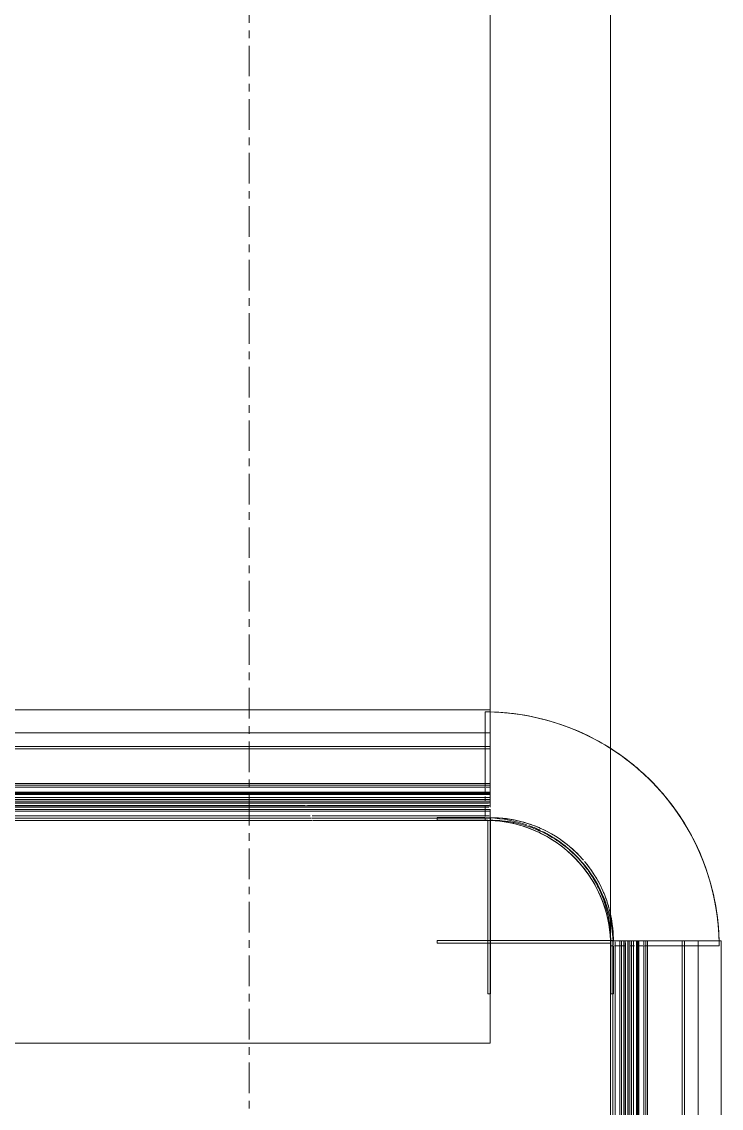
# Model space of a CAD drawing. Header units: millimetres. Extents: x -21807 to 26525, y -2564 to 60640.
# Drawn here: x -4593.1 to -4302.6, y 57251.9 to 57703.2 of the extents above; entities that cross this region are included whole.
import ezdxf

# ---------------------------------------------------------------- set-up
doc = ezdxf.new("R2010")
doc.units = ezdxf.units.MM
doc.linetypes.add('Grid Line', pattern=[22.225, 12.7, -3.175, 3.175, -3.175])
for name, color, linetype, lineweight in [('A-GENM', 7, 'Continuous', 5), ('A-WALL', 7, 'Continuous', 9), ('S-GRID', 7, 'Continuous', 9)]:
    doc.layers.add(name, color=color, linetype=linetype, lineweight=lineweight)

# ---------------------------------------------------------------- blocks, each defined once
blk = doc.blocks.new('AK-SGS-M3-A_rvt-1-MẶT BẰNG PHÂN VÙNG ÁP SUẤT')
at = {"layer": 'A-WALL', "color": 254, "lineweight": 13, "true_color": 0xcccccc}
for p, q in [((-4398.59, 58116.94), (-4398.59, 57417.44)), ((-4348.59, 57400.54), (-4348.59, 58116.94)), ((-4398.59, 57371.12), (-4398.59, 57279)), ((-4398.59, 57279), (-4833.59, 57279))]:
    blk.add_line(p, q, dxfattribs=at)
at = {"layer": 'A-WALL', "color": 254, "lineweight": 13, "true_color": 0xe0e0e0}
for p, q in [((-4398.59, 58116.94), (-4398.59, 57417.44)), ((-4348.59, 57400.54), (-4348.59, 58116.94)), ((-4398.59, 57299.44), (-4398.59, 57279)), ((-4398.59, 57279), (-4833.59, 57279))]:
    blk.add_line(p, q, dxfattribs=at)
at = {"layer": 'A-WALL', "color": 254, "lineweight": 13, "true_color": 0xe6e6e6}
for p, q in [((-4398.59, 57415.36), (-4398.59, 57386.83)), ((-4398.59, 57376.1), (-4398.59, 57373.13)), ((-4348.59, 55997.85), (-4348.59, 57319.84))]:
    blk.add_line(p, q, dxfattribs=at)
at = {"layer": 'A-WALL', "color": 7, "lineweight": 13, "true_color": 0xf2f2f2}
for p, q in [((-4398.59, 57415.36), (-4398.59, 57405.79)), ((-4398.59, 57403.79), (-4398.59, 57402.14)), ((-4348.59, 55997.85), (-4348.59, 57319.84))]:
    blk.add_line(p, q, dxfattribs=at)
at = {"layer": 'A-WALL', "color": 7, "lineweight": 13, "true_color": 0xf6f6f6}
for p, q in [((-4398.59, 57401.14), (-4398.59, 57395.19)), ((-4398.59, 57393.15), (-4398.59, 57386.83))]:
    blk.add_line(p, q, dxfattribs=at)
at = {"layer": 'A-WALL', "color": 254, "lineweight": 13, "true_color": 0xdcdcdc}
blk.add_line((-4348.59, 57321.44), (-4348.59, 57400.54), dxfattribs=at)
at = {"layer": 'A-WALL', "color": 7, "lineweight": 13, "true_color": 0xededed}
for p, q in [((-4348.59, 57398.69), (-4348.59, 57400.54)), ((-4348.59, 57382.89), (-4348.59, 57398.62)), ((-4348.59, 57366.81), (-4348.59, 57382.19)), ((-4348.59, 57354.65), (-4348.59, 57365.63)), ((-4348.59, 57351.87), (-4348.59, 57354.43)), ((-4348.59, 57340.73), (-4348.59, 57350.66)), ((-4348.59, 57337.43), (-4348.59, 57340.53)), ((-4348.59, 57335.4), (-4348.59, 57337.26)), ((-4348.59, 57327.57), (-4348.59, 57334.35))]:
    blk.add_line(p, q, dxfattribs=at)
at = {"layer": 'A-WALL', "color": 7, "lineweight": 13, "true_color": 0xececec}
for p, q in [((-4398.59, 57386.83), (-4398.59, 57385.07)), ((-4398.59, 57381.7), (-4398.59, 57379.53)), ((-4348.59, 57319.84), (-4348.59, 57321.44))]:
    blk.add_line(p, q, dxfattribs=at)
at = {"layer": 'A-WALL', "color": 254, "lineweight": 13, "true_color": 0xe8e8e8}
for p, q in [((-4398.59, 57371.12), (-4398.59, 57321.54)), ((-4398.59, 57320.44), (-4398.59, 57299.44))]:
    blk.add_line(p, q, dxfattribs=at)
at = {"layer": 'A-WALL', "color": 7, "lineweight": 13, "true_color": 0xf0f0f0}
for p, q in [((-4348.59, 57324.87), (-4348.59, 57326.97)), ((-4348.59, 57322.24), (-4348.59, 57324.08))]:
    blk.add_line(p, q, dxfattribs=at)
blk = doc.blocks.new('AK_ThanhNoiGocVuong - Thanh nhôm trục góc ngoài-V71-MẶT BẰNG PHÂN VÙNG ÁP SUẤT')
at = {"layer": 'A-GENM', "color": 254, "true_color": 0xe6e6e6}
for p, q in [((-2.22, 51.1), (-22.1, 51.1)), ((-22.1, 51.1), (-22.1, 50)), ((-22.1, 50), (-2.22, 50)), ((50, -2.2), (50, -22.1)), ((51.1, -22.1), (51.1, -2.2)), ((50, -22.1), (51.1, -22.1))]:
    blk.add_line(p, q, dxfattribs=at)
at = {"layer": 'A-GENM', "color": 7, "true_color": 0xf7f7f7}
for p, q in [((-22.1, 50), (-22.1, 51.1)), ((-2.22, 50), (-22.1, 50)), ((51.1, 0), (50, 0)), ((50, -22.1), (50, -2.2)), ((51.1, -22.1), (50, -22.1))]:
    blk.add_line(p, q, dxfattribs=at)
at = {"layer": 'A-GENM', "color": 7, "true_color": 0xf9f9f9}
for p, q in [((-22.1, 51.1), (-2.22, 51.1)), ((51.1, -2.2), (51.1, -22.1))]:
    blk.add_line(p, q, dxfattribs=at)
at = {"layer": 'A-GENM', "color": 7, "true_color": 0xececec}
blk.add_line((-2.22, 50), (-1.1, 50), dxfattribs=at)
at = {"layer": 'A-GENM', "color": 7, "true_color": 0xf8f8f8}
for p, q in [((-1.1, 50), (-2.22, 50)), ((0, 50), (0, 51.1))]:
    blk.add_line(p, q, dxfattribs=at)
at = {"layer": 'A-GENM', "color": 254, "true_color": 0xcccccc}
for p, q in [((-1.1, 49.78), (-1.1, -22.1)), ((0, -22.1), (0, 49.56)), ((49.56, 0), (-22.1, 0)), ((-22.1, 0), (-22.1, -1.1)), ((-22.1, -1.1), (49.78, -1.1)), ((-1.1, -22.1), (0, -22.1))]:
    blk.add_line(p, q, dxfattribs=at)
at = {"layer": 'A-GENM', "color": 254, "true_color": 0xeaeaea}
for p, q in [((-1.1, 0), (-1.1, 49.78)), ((-22.1, -1.1), (-22.1, 0)), ((-22.1, 0), (-2.22, 0)), ((-2.22, -1.1), (-22.1, -1.1)), ((-1.1, -22.1), (-1.1, -1.1)), ((0, -22.1), (-1.1, -22.1))]:
    blk.add_line(p, q, dxfattribs=at)
at = {"layer": 'A-GENM', "color": 254, "true_color": 0xdcdcdc}
for p, q in [((0, 51.1), (0, 50)), ((50, 0), (51.1, 0))]:
    blk.add_line(p, q, dxfattribs=at)
at = {"layer": 'A-GENM', "color": 7, "true_color": 0xf1f1f1}
for p, q in [((0, 49.56), (0, 0)), ((0, 0), (49.56, 0)), ((49.78, -1.1), (0, -1.1)), ((0, -1.1), (0, -22.1))]:
    blk.add_line(p, q, dxfattribs=at)
at = {"layer": 'A-GENM', "color": 254, "true_color": 0xe6e6e6}
for start, end in [(74.4984, 90), (360, 15.4833)]:
    blk.add_arc((0, 0), 51.1, start, end, dxfattribs=at)
at = {"layer": 'A-GENM', "color": 254, "true_color": 0xdcdcdc}
for radius, start, end in [(50, 70.5042, 90), (51.1, 41.7004, 74.4984), (50, 49.1855, 64.9276), (50, 22.7268, 48.8018), (51.1, 24.6434, 40.1115), (50, 0, 22.5), (51.1, 15.4833, 22.5)]:
    blk.add_arc((0, 0), radius, start, end, dxfattribs=at)
at = {"layer": 'A-GENM', "color": 7, "true_color": 0xf6f6f6}
for radius, start, end in [(50, 80.8801, 90), (50, 75.4939, 80.2919), (51.1, 65.2067, 67.1839), (50, 60, 62.0347), (50, 55.2207, 60), (50, 51.6362, 54.3097), (50, 46.5291, 48.8061), (50, 34.8073, 42.3992), (50, 31.383, 34.3203), (50, 25.9458, 30), (51.1, 22.5, 24.3243), (50, 9.7081, 14.7103), (50, 0.8804, 9.6919)]:
    blk.add_arc((0, 0), radius, start, end, dxfattribs=at)
at = {"layer": 'A-GENM', "color": 7, "true_color": 0xf4f4f4}
for radius, start, end in [(51.1, 75.0575, 89.9757), (51.1, 73.2641, 75), (51.1, 67.5, 69.4172), (51.1, 60, 65.0287), (51.1, 45, 57.6021), (51.1, 40.897, 45), (51.1, 36.5719, 39.3833), (51.1, 30.1876, 35.9681), (51.1, 26.2087, 29.0107), (50, 21.7483, 24.9713), (51.1, 15.5362, 20.0287), (51.1, 10.3378, 14.9155)]:
    blk.add_arc((0, 0), radius, start, end, dxfattribs=at)
at = {"layer": 'A-GENM', "color": 7, "true_color": 0xf1f1f1}
for radius, start, end in [(51.1, 69.9713, 72.2881), (50, 65.0287, 68.8683)]:
    blk.add_arc((0, 0), radius, start, end, dxfattribs=at)
at = {"layer": 'A-GENM', "color": 254, "true_color": 0xcccccc}
blk.add_arc((0, 0), 50, 68.6181, 70.5042, dxfattribs=at)
at = {"layer": 'A-GENM', "color": 7, "true_color": 0xf0f0f0}
blk.add_arc((0, 0), 51.1, 360, 10.3378, dxfattribs=at)
blk = doc.blocks.new('AK_BoGocTrong - Thanh nhôm C có chân-1889602-MẶT BẰNG PHÂN VÙNG ÁP SUẤT')
at = {"layer": 'A-GENM', "color": 254, "true_color": 0xdcdcdc}
blk.add_line((0, -413.9), (0, 0), dxfattribs=at)
at = {"layer": 'A-GENM', "color": 7, "true_color": 0xf2f2f2}
for p, q in [((9.54, 0), (2.08, 0)), ((11.71, 0), (9.54, 0)), ((9.54, 0), (9.54, -2.1)), ((16.21, 0), (13.74, 0)), ((22.38, 0), (16.38, 0)), ((30.79, 0), (24.45, 0)), ((30.61, 0), (30.61, -2.1)), ((31.35, 0), (31.35, -2.1)), ((35.15, 0), (35.15, -2.1)), ((36.04, 0), (38.06, 0)), ((38.61, -2.1), (38.61, 0)), ((43.63, 0), (41.34, 0)), ((34.17, -413.9), (34.17, -2.12)), ((37.91, -2.12), (37.91, -413.9)), ((45, -0.26), (45, -2.1)), ((45, -0.26), (45, -2.1)), ((9.54, -413.9), (9.54, -418.43)), ((30.61, -413.9), (30.61, -421.86)), ((31.35, -413.9), (31.35, -420.75)), ((35.15, -414.16), (35.15, -429.25)), ((38.61, -430.93), (38.61, -413.9)), ((45, -415), (45, -418.9)), ((45, -415), (45, -418.9)), ((9.54, -419.3), (9.54, -421.18)), ((9.54, -422.65), (9.54, -433.06)), ((30.61, -422.3), (30.61, -432.87)), ((31.35, -421.95), (31.35, -432.27)), ((30.61, -433.06), (30.61, -435)), ((31.35, -433.06), (31.35, -435)), ((35.15, -430.2), (35.15, -434.61)), ((38.61, -435), (38.61, -433.06)), ((9.54, -433.43), (9.54, -435)), ((45, -435), (45, -460)), ((45, -435), (45, -460)), ((46, -435), (46, -460)), ((46, -435), (46, -460)), ((9.48, -460), (0, -460)), ((9.54, -460), (16.21, -460)), ((16.38, -460), (28.31, -460)), ((28.31, -460), (30.79, -460)), ((34.43, -460), (31.82, -460)), ((38.06, -460), (36.04, -460)), ((39.22, -460), (44.82, -460)), ((46, -460), (45, -460)), ((45, -460), (46, -460))]:
    blk.add_line(p, q, dxfattribs=at)
at = {"layer": 'A-GENM', "color": 7, "true_color": 0xf0f0f0}
for p, q in [((2.1, 0), (11.65, 0)), ((13.73, 0), (22.27, 0)), ((24.43, 0), (30.72, 0)), ((34.5, -2.12), (34.5, -413.9)), ((45, -2.1), (45, -0.26)), ((45, -2.12), (45, -22)), ((45, -2.12), (45, -22)), ((45, -418.9), (45, -415)), ((46, -413.9), (46, -435)), ((46, -413.9), (46, -435)), ((45, -418.9), (45, -435)), ((45, -418.9), (45, -435)), ((0, -441.89), (0, -435)), ((45, -460), (45, -435)), ((46, -435), (46, -460)), ((0, -449.03), (0, -441.97)), ((0, -454.4), (0, -449.1)), ((0, -457.74), (0, -454.44)), ((22.5, -460), (9.58, -460)), ((30.72, -460), (22.5, -460)), ((44.98, -460), (38.97, -460)), ((46, -460), (45, -460))]:
    blk.add_line(p, q, dxfattribs=at)
at = {"layer": 'A-GENM', "color": 7, "true_color": 0xf3f3f3}
for p, q in [((30.61, 0), (31.35, 0)), ((34.5, 0), (34.5, -2.1)), ((34.83, 0), (35.15, 0)), ((35.74, 0), (37.91, 0)), ((38.14, 0), (35.74, 0)), ((45, 0), (46, 0)), ((34.85, -2.12), (34.85, -413.9)), ((34.5, -414.97), (34.5, -429.55)), ((34.5, -429.98), (34.5, -435)), ((9.54, -435), (9.54, -444.07)), ((30.61, -435.19), (30.61, -445.76)), ((31.35, -435.51), (31.35, -436.91)), ((31.35, -437.7), (31.35, -445.02)), ((35.15, -435), (35.15, -441.22)), ((38.61, -459.44), (38.61, -438.42)), ((9.54, -444.44), (9.54, -449.72)), ((35.15, -442.69), (35.15, -459.17)), ((9.54, -450.52), (9.54, -454.38)), ((30.61, -448.16), (30.61, -458.82)), ((31.35, -447.23), (31.35, -458.88)), ((9.54, -455.23), (9.54, -457.42)), ((0, -460), (9.44, -460)), ((30.98, -460), (30.61, -460)), ((31.35, -460), (30.98, -460)), ((34.17, -460), (31.82, -460)), ((32.03, -460), (34.31, -460)), ((35.15, -460), (34.83, -460)), ((37.91, -460), (35.74, -460)), ((35.74, -460), (38.14, -460))]:
    blk.add_line(p, q, dxfattribs=at)
at = {"layer": 'A-GENM', "color": 7, "true_color": 0xf4f4f4}
for p, q in [((34.85, 0), (34.17, 0)), ((34.17, -2.1), (34.17, 0)), ((34.5, 0), (34.83, 0)), ((34.85, 0), (34.85, -2.1)), ((37.91, 0), (35.74, 0)), ((38.61, 0), (37.91, 0)), ((37.91, 0), (37.91, -2.1)), ((46, 0), (44.82, 0)), ((45, 0), (46, 0)), ((46, 0), (45, 0)), ((34.17, -428.9), (34.17, -413.9)), ((34.85, -414.31), (34.85, -428.82)), ((37.91, -413.9), (37.91, -432.58)), ((34.17, -435), (34.17, -431.26)), ((34.85, -429.94), (34.85, -434.82)), ((37.91, -433.06), (37.91, -435)), ((34.17, -439.47), (34.17, -435.3)), ((34.5, -435.07), (34.5, -438.88)), ((34.85, -435), (34.85, -438.24)), ((37.91, -435), (37.91, -437.09)), ((34.17, -442.21), (34.17, -439.78)), ((34.5, -439.54), (34.5, -441.88)), ((34.85, -439.28), (34.85, -441.52)), ((37.91, -439.29), (37.91, -459.38)), ((34.17, -446.9), (34.17, -443.9)), ((34.5, -443.5), (34.5, -459.12)), ((34.85, -443.06), (34.85, -459.15)), ((34.17, -459.1), (34.17, -448.17)), ((9.54, -457.82), (9.54, -459.95)), ((31.82, -460), (34.17, -460)), ((34.17, -460), (34.85, -460)), ((34.83, -460), (34.5, -460)), ((35.74, -460), (37.91, -460)), ((37.91, -460), (38.61, -460)), ((44.82, -460), (46, -460))]:
    blk.add_line(p, q, dxfattribs=at)
at = {"layer": 'A-GENM', "color": 7, "true_color": 0xededed}
blk.add_line((41.7, 0), (43.47, 0), dxfattribs=at)
at = {"layer": 'A-GENM', "color": 7, "true_color": 0xececec}
for p, q in [((9.54, -2.12), (9.54, -413.9)), ((30.61, -2.12), (30.61, -413.9)), ((31.35, -2.12), (31.35, -413.9)), ((35.15, -2.12), (35.15, -413.9)), ((38.61, -413.9), (38.61, -2.12)), ((45, -22), (45, -2.12)), ((46, -2.12), (46, -73.58)), ((46, -2.12), (46, -73.58)), ((45, -22), (45, -73.94)), ((45, -22), (45, -73.94)), ((45, -74.12), (45, -413.9)), ((45, -74.12), (45, -413.9)), ((46, -73.94), (46, -413.9)), ((46, -73.94), (46, -413.9)), ((0, -423.88), (0, -414.2)), ((46, -413.9), (46, -435)), ((45, -435), (45, -418.9)), ((0, -433.06), (0, -424.1)), ((0, -435), (0, -433.48))]:
    blk.add_line(p, q, dxfattribs=at)
at = {"layer": 'A-GENM', "color": 254, "true_color": 0xe6e6e6}
for p, q in [((46, -2.12), (46, -73.58)), ((45, -73.94), (45, -22)), ((45, -413.9), (45, -74.12)), ((46, -73.94), (46, -413.9))]:
    blk.add_line(p, q, dxfattribs=at)
blk = doc.blocks.new('AK_BoGocTrong - Thanh nhôm C có chân-1906073-MẶT BẰNG PHÂN VÙNG ÁP SUẤT')
at = {"layer": 'A-GENM', "color": 254, "true_color": 0xdcdcdc}
blk.add_line((0, -1325.19), (0, 0), dxfattribs=at)
at = {"layer": 'A-GENM', "color": 7, "true_color": 0xececec}
for p, q in [((9.54, -2.1), (9.54, -1323.09)), ((30.61, -2.1), (30.61, -1323.09)), ((31.35, -2.1), (31.35, -1323.09)), ((35.15, -2.1), (35.15, -1323.09)), ((38.61, -1323.09), (38.61, -2.1)), ((45, -22), (45, -1303.19)), ((45, -22), (45, -1303.19)), ((45, -1323.09), (45, -1303.19)), ((11.65, -1325.19), (2.1, -1325.19)), ((22.5, -1325.19), (13.69, -1325.19)), ((30.72, -1325.19), (24.39, -1325.19)), ((38.06, -1325.19), (36.04, -1325.19))]:
    blk.add_line(p, q, dxfattribs=at)
at = {"layer": 'A-GENM', "color": 7, "true_color": 0xf2f2f2}
for p, q in [((34.17, -1323.09), (34.17, -2.1)), ((37.91, -1128.59), (37.91, -1323.09)), ((9.54, -1323.09), (9.54, -1325.19)), ((30.61, -1323.09), (30.61, -1325.19)), ((31.35, -1325.19), (30.61, -1325.19)), ((31.35, -1323.09), (31.35, -1325.19)), ((35.15, -1325.19), (34.83, -1325.19)), ((35.15, -1323.09), (35.15, -1325.19)), ((37.91, -1325.19), (35.74, -1325.19)), ((35.74, -1325.19), (38.14, -1325.19)), ((38.61, -1325.19), (38.61, -1323.09)), ((45, -1323.09), (45, -1324.93)), ((45, -1323.09), (45, -1324.93)), ((46, -1325.19), (45, -1325.19))]:
    blk.add_line(p, q, dxfattribs=at)
at = {"layer": 'A-GENM', "color": 7, "true_color": 0xf0f0f0}
for p, q in [((34.5, -2.1), (34.5, -1323.09)), ((46, -1.6), (46, -1323.59)), ((46, -1.6), (46, -1323.59)), ((45, -1303.19), (45, -1323.09)), ((45, -1303.19), (45, -1323.09)), ((2.08, -1325.19), (9.54, -1325.19)), ((9.54, -1325.19), (11.71, -1325.19)), ((13.7, -1325.19), (16.21, -1325.19)), ((16.38, -1325.19), (22.64, -1325.19)), ((24.41, -1325.19), (30.79, -1325.19)), ((41.34, -1325.19), (43.62, -1325.19)), ((45, -1324.93), (45, -1323.09))]:
    blk.add_line(p, q, dxfattribs=at)
at = {"layer": 'A-GENM', "color": 7, "true_color": 0xf3f3f3}
for p, q in [((34.85, -2.1), (34.85, -1323.09)), ((34.5, -1323.09), (34.5, -1325.19)), ((34.83, -1325.19), (34.5, -1325.19)), ((35.74, -1325.19), (37.91, -1325.19)), ((37.91, -1325.19), (38.61, -1325.19)), ((46, -1325.19), (45, -1325.19)), ((45, -1325.19), (46, -1325.19))]:
    blk.add_line(p, q, dxfattribs=at)
at = {"layer": 'A-GENM', "color": 7, "true_color": 0xededed}
blk.add_line((46, -1.6), (46, -1323.59), dxfattribs=at)
at = {"layer": 'A-GENM', "color": 254, "true_color": 0xe6e6e6}
for p, q in [((45, -1303.19), (45, -22)), ((43.47, -1325.19), (41.7, -1325.19))]:
    blk.add_line(p, q, dxfattribs=at)
at = {"layer": 'A-GENM', "color": 7, "true_color": 0xf4f4f4}
for p, q in [((34.17, -1325.19), (34.17, -1323.09)), ((34.17, -1325.19), (34.85, -1325.19)), ((34.85, -1323.09), (34.85, -1325.19)), ((37.91, -1323.09), (37.91, -1325.19)), ((44.82, -1325.19), (46, -1325.19))]:
    blk.add_line(p, q, dxfattribs=at)
blk = doc.blocks.new('AK_BoGocTrongTran - Thanh nhôm C có chân-1889605-MẶT BẰNG PHÂN VÙNG ÁP SUẤT')
at = {"layer": 'A-GENM', "color": 254, "true_color": 0xcccccc}
for p, q in [((0, 0), (9.54, 0)), ((0, 0), (0, -413.9)), ((30.6, 0), (9.54, 0)), ((9.54, -413.9), (9.54, 0)), ((30.61, 0), (34.17, 0)), ((30.61, -413.9), (30.61, 0)), ((34.17, 0), (34.85, 0)), ((34.17, 0), (34.17, -413.9)), ((34.85, 0), (37.91, 0)), ((34.85, -413.9), (34.85, 0)), ((37.91, 0), (38.61, 0)), ((37.91, -413.9), (37.91, 0)), ((38.61, 0), (38.61, -413.9)), ((43.02, 0), (41.34, 0)), ((46, -73.58), (46, 0)), ((46, -73.58), (46, -2.12)), ((46, -73.58), (46, -2.12)), ((46, -413.9), (46, -73.94)), ((46, -413.9), (46, -73.94)), ((46, -413.9), (46, -73.94))]:
    blk.add_line(p, q, dxfattribs=at)
at = {"layer": 'A-GENM', "color": 254, "true_color": 0xe6e6e6}
for p, q in [((2.1, 0), (11.65, 0)), ((12.37, 0), (22.5, 0)), ((22.69, 0), (29.85, 0)), ((34.5, 0), (34.83, 0)), ((41.7, 0), (43.47, 0)), ((46, 0), (45, 0)), ((45, 0), (46, 0)), ((45, -2.1), (45, -0.26)), ((45, -2.1), (45, -0.26)), ((45, -2.12), (45, -73.94)), ((46, -73.58), (46, -2.12)), ((45, -74.12), (45, -413.9)), ((46, -413.9), (46, -73.94)), ((31.35, -460), (31.35, -413.9)), ((34.5, -460), (34.5, -413.9)), ((35.15, -460), (35.15, -413.9)), ((45, -460), (45, -413.9)), ((45, -460), (45, -413.9)), ((29.85, -460), (0, -460)), ((31.35, -460), (30.61, -460)), ((30.79, -460), (34.31, -460)), ((31.35, -460), (34.17, -460)), ((35.15, -460), (34.83, -460)), ((35.15, -460), (37.91, -460)), ((35.74, -460), (38.14, -460)), ((43.47, -460), (38.97, -460)), ((44.98, -460), (43.47, -460)), ((45, -460), (46, -460)), ((46, -460), (45, -460))]:
    blk.add_line(p, q, dxfattribs=at)
at = {"layer": 'A-GENM', "color": 254, "true_color": 0xdcdcdc}
for p, q in [((30.61, 0), (31.35, 0)), ((32.26, 0), (30.79, 0)), ((34.17, 0), (31.35, 0)), ((31.35, -413.9), (31.35, 0)), ((34.5, -413.9), (34.5, 0)), ((34.83, 0), (35.15, 0)), ((37.91, 0), (35.15, 0)), ((35.15, -413.9), (35.15, 0)), ((38.14, 0), (35.74, 0)), ((44.45, 0), (43.02, 0)), ((46, 0), (44.82, 0)), ((46, -1.6), (46, 0)), ((46, -1.6), (46, 0)), ((45, -73.94), (45, -2.12)), ((45, -73.94), (45, -2.12)), ((45, -413.9), (45, -74.12)), ((45, -413.9), (45, -74.12)), ((0, -413.9), (0, -460)), ((9.54, -460), (9.54, -413.9)), ((30.61, -460), (30.61, -413.9)), ((34.17, -413.9), (34.17, -460)), ((34.85, -460), (34.85, -413.9)), ((37.91, -460), (37.91, -413.9)), ((38.61, -413.9), (38.61, -460)), ((46, -460), (46, -413.9)), ((46, -460), (46, -413.9)), ((46, -460), (46, -413.9)), ((9.54, -460), (0, -460)), ((9.54, -460), (30.6, -460)), ((34.17, -460), (30.61, -460)), ((34.85, -460), (34.17, -460)), ((37.91, -460), (34.85, -460)), ((38.61, -460), (37.91, -460)), ((38.86, -460), (41.34, -460)), ((41.34, -460), (46, -460))]:
    blk.add_line(p, q, dxfattribs=at)
at = {"layer": 'A-GENM', "color": 7, "true_color": 0xececec}
for p, q in [((36.04, 0), (38.06, 0)), ((46, 0), (45, 0)), ((46, -1.6), (46, 0)), ((45, -0.26), (45, -2.1)), ((45, -413.9), (45, -460)), ((46, -460), (46, -413.9)), ((34.43, -460), (31.82, -460)), ((34.83, -460), (34.5, -460)), ((38.06, -460), (36.04, -460)), ((45, -460), (46, -460))]:
    blk.add_line(p, q, dxfattribs=at)
blk = doc.blocks.new('AK_BoGocTrongTran - Thanh nhôm C có chân-1906076-MẶT BẰNG PHÂN VÙNG ÁP SUẤT')
at = {"layer": 'A-GENM', "color": 254, "true_color": 0xcccccc}
for p, q in [((0, 0), (0, -1325.19)), ((9.54, -1325.19), (9.54, 0)), ((30.61, -1325.19), (30.61, 0)), ((34.17, 0), (34.17, -1325.19)), ((34.85, -1325.19), (34.85, 0)), ((37.91, -1325.19), (37.91, 0)), ((38.61, 0), (38.61, -1325.19)), ((46, -1325.19), (46, 0)), ((46, -1325.19), (46, 0)), ((46, -1325.19), (46, 0)), ((9.54, -1325.19), (0, -1325.19)), ((9.54, -1325.19), (30.6, -1325.19)), ((34.17, -1325.19), (30.61, -1325.19)), ((34.85, -1325.19), (34.17, -1325.19)), ((37.91, -1325.19), (34.85, -1325.19)), ((38.61, -1325.19), (37.91, -1325.19)), ((38.86, -1325.19), (44.55, -1325.19))]:
    blk.add_line(p, q, dxfattribs=at)
at = {"layer": 'A-GENM', "color": 254, "true_color": 0xdcdcdc}
for p, q in [((31.35, -1325.19), (31.35, 0)), ((34.5, -1325.19), (34.5, 0)), ((35.15, -1325.19), (35.15, 0)), ((45, -1323.09), (45, -2.1)), ((45, -1323.09), (45, -2.1)), ((11.65, -1325.19), (0, -1325.19)), ((29.85, -1325.19), (11.65, -1325.19)), ((30.98, -1325.19), (30.61, -1325.19)), ((30.79, -1325.19), (34.31, -1325.19)), ((31.35, -1325.19), (30.98, -1325.19)), ((31.35, -1325.19), (34.17, -1325.19)), ((35.15, -1325.19), (34.83, -1325.19)), ((35.15, -1325.19), (37.91, -1325.19)), ((35.74, -1325.19), (38.14, -1325.19)), ((44.82, -1325.19), (46, -1325.19))]:
    blk.add_line(p, q, dxfattribs=at)
at = {"layer": 'A-GENM', "color": 254, "true_color": 0xe6e6e6}
for p, q in [((45, -2.1), (45, -1323.09)), ((46, -1323.72), (46, -1.46)), ((34.83, -1325.19), (34.5, -1325.19)), ((43.47, -1325.19), (41.7, -1325.19)), ((45, -1324.93), (45, -1323.09)), ((45, -1324.93), (45, -1323.09)), ((45, -1325.19), (46, -1325.19)), ((46, -1325.19), (45, -1325.19))]:
    blk.add_line(p, q, dxfattribs=at)
at = {"layer": 'A-GENM', "color": 7, "true_color": 0xececec}
for p, q in [((38.06, -1325.19), (36.04, -1325.19)), ((45, -1323.09), (45, -1324.93)), ((45, -1325.19), (46, -1325.19)), ((46, -1325.19), (46, -1323.72))]:
    blk.add_line(p, q, dxfattribs=at)
blk = doc.blocks.new('AK_MiengBoGocNgoai - Miếng bo góc ngoài-V75-MẶT BẰNG PHÂN VÙNG ÁP SUẤT')
at = {"layer": 'A-GENM', "color": 7, "true_color": 0xf0f0f0}
for p, q in [((-52.2, 45), (-52.2, 36.32)), ((-52.2, 36.27), (-52.2, 34.65)), ((-52.2, 33.35), (-52.2, 26.34)), ((-52.2, 26.3), (-52.2, 24.36)), ((-52.2, 22.5), (-52.2, 17.36)), ((-52.2, 17.32), (-52.2, 15.12)), ((-52.2, 6.03), (-52.2, 4.25)), ((-52.2, 4.23), (-52.2, 2.26)), ((2.26, -52.2), (4.25, -52.2)), ((4.26, -52.2), (6.03, -52.2)), ((15.12, -52.2), (17.36, -52.2)), ((17.37, -52.2), (22.5, -52.2)), ((24.36, -52.2), (26.34, -52.2)), ((26.35, -52.2), (33.35, -52.2)), ((34.65, -52.2), (45, -52.2))]:
    blk.add_line(p, q, dxfattribs=at)
at = {"layer": 'A-GENM', "color": 254, "true_color": 0xe6e6e6}
for p, q in [((-52.2, 36.32), (-52.2, 45)), ((-52.2, 33.61), (-52.2, 36.27)), ((-52.2, 26.35), (-52.2, 33.34)), ((-52.2, 23), (-52.2, 26.31)), ((-52.2, 17.37), (-52.2, 22.45)), ((-52.2, 15.17), (-52.2, 17.34)), ((-52.2, 4.21), (-52.2, 5.81)), ((-52.2, 2.5), (-52.2, 4.2)), ((4.21, -52.2), (2.5, -52.2)), ((5.81, -52.2), (4.22, -52.2)), ((17.37, -52.2), (15.17, -52.2)), ((22.45, -52.2), (17.38, -52.2)), ((26.35, -52.2), (23, -52.2)), ((33.34, -52.2), (26.36, -52.2)), ((45, -52.2), (33.61, -52.2))]:
    blk.add_line(p, q, dxfattribs=at)
at = {"layer": 'A-GENM', "color": 7, "true_color": 0xececec}
for p, q in [((-52.2, 13.89), (-52.2, 15.17)), ((-52.2, 11.48), (-52.2, 13.07)), ((-52.2, 7.83), (-52.2, 9.84)), ((9.86, -52.2), (7.83, -52.2)), ((13.07, -52.2), (11.48, -52.2)), ((15.17, -52.2), (13.89, -52.2))]:
    blk.add_line(p, q, dxfattribs=at)
at = {"layer": 'A-GENM', "color": 7, "true_color": 0xf2f2f2}
for p, q in [((-52.2, 13.18), (-52.2, 11.54)), ((-52.2, 9.84), (-52.2, 7.75)), ((-52.2, 0), (-52.2, 1)), ((1, -52.2), (0, -52.2)), ((7.75, -52.2), (9.86, -52.2)), ((11.54, -52.2), (13.18, -52.2))]:
    blk.add_line(p, q, dxfattribs=at)
at = {"layer": 'A-GENM', "color": 7, "true_color": 0xf0f0f0}
for start, end in [(88.7415, 90), (360, 1.2585)]:
    blk.add_arc((-52.2, -52.2), 97.2, start, end, dxfattribs=at)
at = {"layer": 'A-GENM', "color": 254, "true_color": 0xe6e6e6}
for radius, start, end in [(97.2, 88.7415, 90), (97.2, 54, 57.3432), (97.2, 1.2585, 54), (53.2, 2.4314, 6.1117), (97.2, 360, 1.2585)]:
    blk.add_arc((-52.2, -52.2), radius, start, end, dxfattribs=at)
at = {"layer": 'A-GENM', "color": 7, "true_color": 0xededed}
for radius, start, end in [(97.2, 72, 88.7415), (97.2, 57.3432, 72), (53.2, 70.9452, 87.5686), (53.2, 67.5, 70.0501), (53.2, 64.4409, 66.1841), (53.2, 48.921, 63.4029), (53.2, 25.5591, 48.8113), (53.2, 6.1117, 22.5)]:
    blk.add_arc((-52.2, -52.2), radius, start, end, dxfattribs=at)
at = {"layer": 'A-GENM', "color": 254, "true_color": 0xe8e8e8}
for radius, start, end in [(97.2, 72, 88.7415), (97.2, 57.3432, 72), (52.2, 78.7206, 87.522), (52.2, 67.5, 78.1165), (52.2, 45, 67.5), (52.2, 22.5, 45), (52.2, 2.478, 22.5)]:
    blk.add_arc((-52.2, -52.2), radius, start, end, dxfattribs=at)
at = {"layer": 'A-GENM', "color": 254, "true_color": 0xdcdcdc}
for start, end in [(54, 57.3432), (36, 54), (18, 36), (1.2585, 18)]:
    blk.add_arc((-52.2, -52.2), 97.2, start, end, dxfattribs=at)
blk = doc.blocks.new('AK_MiengBoGocNgoai - Miếng bo góc ngoài-V76-MẶT BẰNG PHÂN VÙNG ÁP SUẤT')
at = {"layer": 'A-GENM', "color": 7, "true_color": 0xececec}
for p, q in [((0, 52.2), (1, 52.2)), ((7.83, 52.2), (9.86, 52.2)), ((11.48, 52.2), (13.07, 52.2)), ((13.89, 52.2), (15.17, 52.2)), ((-52.2, -9.84), (-52.2, -7.83)), ((-52.2, -13.07), (-52.2, -11.48)), ((-52.2, -15.17), (-52.2, -13.89))]:
    blk.add_line(p, q, dxfattribs=at)
at = {"layer": 'A-GENM', "color": 254, "true_color": 0xdcdcdc}
for p, q in [((4.25, 52.2), (1.53, 52.2)), ((6.03, 52.2), (4.26, 52.2)), ((17.36, 52.2), (15.12, 52.2)), ((22.5, 52.2), (17.37, 52.2)), ((26.34, 52.2), (22.5, 52.2)), ((45, 52.2), (26.35, 52.2)), ((-52.2, -1.53), (-52.2, -4.23)), ((-52.2, -4.25), (-52.2, -6.03)), ((-52.2, -15.62), (-52.2, -17.32)), ((-52.2, -17.36), (-52.2, -26.3)), ((-52.2, -26.34), (-52.2, -36.27)), ((-52.2, -36.32), (-52.2, -45))]:
    blk.add_line(p, q, dxfattribs=at)
at = {"layer": 'A-GENM', "color": 254, "true_color": 0xe6e6e6}
for p, q in [((2.5, 52.2), (4.21, 52.2)), ((4.22, 52.2), (5.81, 52.2)), ((9.86, 52.2), (7.75, 52.2)), ((15.12, 52.2), (11.54, 52.2)), ((15.17, 52.2), (17.37, 52.2)), ((17.38, 52.2), (22.45, 52.2)), ((23, 52.2), (26.35, 52.2)), ((26.36, 52.2), (33.34, 52.2)), ((33.61, 52.2), (45, 52.2)), ((-52.2, -1), (-52.2, 0)), ((-52.2, -4.2), (-52.2, -2.5)), ((-52.2, -5.81), (-52.2, -4.21)), ((-52.2, -7.75), (-52.2, -9.84)), ((-52.2, -11.54), (-52.2, -15.12)), ((-52.2, -17.34), (-52.2, -15.17)), ((-52.2, -22.45), (-52.2, -17.37)), ((-52.2, -26.31), (-52.2, -23)), ((-52.2, -33.34), (-52.2, -26.35)), ((-52.2, -36.27), (-52.2, -33.61)), ((-52.2, -45), (-52.2, -36.32))]:
    blk.add_line(p, q, dxfattribs=at)
at = {"layer": 'A-GENM', "color": 254, "true_color": 0xcccccc, "flags": 128}
blk.add_lwpolyline([(-52.2, 0), (-50.11, 0.04), (-48.03, 0.17), (-45.95, 0.38), (-43.88, 0.67), (-41.83, 1.04), (-39.79, 1.5), (-37.77, 2.03), (-35.78, 2.65), (-33.81, 3.35), (-31.87, 4.12), (-29.97, 4.97), (-28.1, 5.9), (-26.26, 6.9), (-24.47, 7.97), (-22.73, 9.12), (-21.03, 10.33), (-19.38, 11.61), (-17.78, 12.96), (-16.24, 14.36), (-14.75, 15.83), (-13.33, 17.36), (-11.97, 18.94), (-10.67, 20.58), (-9.44, 22.26), (-8.28, 24), (-7.18, 25.78), (-6.16, 27.6), (-5.21, 29.46), (-4.34, 31.35), (-3.55, 33.28), (-2.83, 35.25), (-2.19, 37.23), (-1.63, 39.25), (-1.16, 41.28), (-0.76, 43.33), (-0.45, 45.39), (-0.22, 47.47), (-0.07, 49.55), (0, 51.64), (0, 52.2)], dxfattribs=at)
at = {"layer": 'A-GENM', "color": 254, "true_color": 0xcccccc}
for radius, end in [(52.2, 359.4337), (97.2, 358.7415)]:
    blk.add_arc((-52.2, 52.2), radius, 270, end, dxfattribs=at)
at = {"layer": 'A-GENM', "color": 254, "true_color": 0xdcdcdc}
for radius, start, end in [(97.2, 271.2585, 358.7415), (53.2, 311.1887, 357.6791), (97.2, 358.7415, 0), (53.2, 296.5971, 306.4601), (53.2, 307.5956, 311.079), (53.2, 272.3209, 289.0548), (53.2, 289.9499, 292.5), (53.2, 292.5, 295.6803)]:
    blk.add_arc((-52.2, 52.2), radius, start, end, dxfattribs=at)
at = {"layer": 'A-GENM', "color": 7, "true_color": 0xececec}
blk.add_arc((-52.2, 52.2), 53.2, 357.6791, 359.4444, dxfattribs=at)
at = {"layer": 'A-GENM', "color": 254, "true_color": 0xe6e6e6}
for radius, start, end in [(97.2, 358.7415, 0), (53.2, 270, 272.3209), (97.2, 270, 271.2585)]:
    blk.add_arc((-52.2, 52.2), radius, start, end, dxfattribs=at)
blk = doc.blocks.new('AK_NepV - AK_NepV-1889604-MẶT BẰNG PHÂN VÙNG ÁP SUẤT')
at = {"layer": 'A-GENM', "color": 7, "true_color": 0xf2f2f2}
for p, q in [((-29.7, 460), (-28.7, 460)), ((-28.7, 460), (-22.75, 460)), ((-20.71, 460), (-14.39, 460)), ((-13.62, 457.88), (-13.62, 46.1)), ((-6.15, 460), (-5.29, 460)), ((-5.29, 460), (-4.47, 460)), ((-1, 460), (0, 460)), ((0, 438), (0, 386.06)), ((0, 385.88), (0, 46.1)), ((-1, 41.64), (-1, 40.04)), ((-1, 39.26), (-1, 37.25)), ((-2.83, 34.82), (-2.83, 29.96)), ((-29.7, 25), (-29.7, 11.8)), ((-28.7, 25), (-28.7, 12.21)), ((-6.15, 25), (-6.15, 23.6)), ((-5.29, 22.94), (-5.29, 0.48)), ((-4.47, 26.94), (-4.47, 25)), ((-4.47, 24.13), (-4.47, 1.65)), ((-2.83, 25), (-2.83, 1.16)), ((-1, 25), (-1, 0.6)), ((-6.15, 21.87), (-6.15, 7.91)), ((-29.7, 10.94), (-29.7, 6.68)), ((-28.7, 11.06), (-28.7, 7.1)), ((-29.7, 6.03), (-29.7, 4.19)), ((-28.7, 6.18), (-28.7, 4.6)), ((-6.15, 7.15), (-6.15, 0.55)), ((-29.7, 2.35), (-29.7, 0)), ((-28.7, 0), (-29.7, 0)), ((-28.7, 2.27), (-28.7, 0)), ((-14.39, 0), (-28.7, 0)), ((-5.29, 0), (-6.15, 0)), ((-4.47, 0), (-5.29, 0)), ((-1.53, 0), (-2.83, 0)), ((0, 0), (-1, 0))]:
    blk.add_line(p, q, dxfattribs=at)
at = {"layer": 'A-GENM', "color": 7, "true_color": 0xf0f0f0}
for p, q in [((-29.7, 460), (-29.7, 457.9)), ((-28.7, 460), (-28.7, 457.9)), ((-7.78, 457.88), (-7.78, 46.1)), ((-6.15, 459.3), (-6.15, 457.9)), ((-5.29, 459.56), (-5.29, 457.9)), ((-5.04, 457.88), (-5.04, 46.1)), ((-4.47, 459.42), (-4.47, 457.9)), ((-3.54, 457.88), (-3.54, 46.1)), ((-2.83, 460), (-2.83, 457.9)), ((-1, 459.66), (-1, 457.9)), ((-1, 457.88), (-1, 386.06)), ((-1, 385.35), (-1, 46.1)), ((-29.7, 46.1), (-29.7, 38.08)), ((-28.7, 46.1), (-28.7, 37.24)), ((-6.15, 46.1), (-6.15, 29.69)), ((-5.29, 46.1), (-5.29, 25.64)), ((-4.47, 46.1), (-4.47, 35.65)), ((-2.83, 46.1), (-2.83, 34.86)), ((-1, 46.1), (-1, 41.64)), ((-29.7, 37.18), (-29.7, 27.8)), ((-28.7, 36.49), (-28.7, 27.05)), ((-1, 36.77), (-1, 26.94)), ((-4.47, 34.11), (-4.47, 28.69)), ((-6.15, 28.52), (-6.15, 25)), ((-2.83, 28.86), (-2.83, 25)), ((-29.7, 26.94), (-29.7, 25)), ((-28.7, 26.94), (-28.7, 25))]:
    blk.add_line(p, q, dxfattribs=at)
at = {"layer": 'A-GENM', "color": 254, "true_color": 0xe6e6e6}
for p, q in [((-29.7, 457.88), (-29.7, 46.1)), ((-28.7, 457.88), (-28.7, 46.1)), ((-6.15, 457.88), (-6.15, 46.1)), ((-5.29, 457.88), (-5.29, 384.15)), ((-4.47, 457.88), (-4.47, 46.1)), ((-2.83, 457.88), (-2.83, 46.1)), ((-1, 457.88), (-1, 386.06)), ((-1, 385.35), (-1, 46.1)), ((-5.29, 383.06), (-5.29, 46.1))]:
    blk.add_line(p, q, dxfattribs=at)
at = {"layer": 'A-GENM', "color": 7, "true_color": 0xf6f6f6}
for p, q in [((-22.75, 460), (-28.7, 460)), ((-14.39, 460), (-20.71, 460)), ((-12.8, 460), (-13.62, 460)), ((-12.8, 460), (-12.8, 458.38)), ((-12.8, 457.88), (-12.8, 46.1)), ((-10.69, 460), (-10.69, 457.9)), ((-10.69, 457.88), (-10.69, 46.1)), ((-10.31, 460), (-10.31, 457.9)), ((-10.31, 457.88), (-10.31, 46.1)), ((-9.9, 460), (-9.9, 457.9)), ((-9.9, 457.88), (-9.9, 46.1)), ((-8.49, 460), (-8.49, 457.9)), ((-8.49, 457.88), (-8.49, 46.1)), ((-4.47, 460), (-5.04, 460)), ((-12.8, 46.1), (-12.8, 25)), ((-10.69, 46.1), (-10.69, 30.82)), ((-10.31, 45.38), (-10.31, 30.66)), ((-9.9, 46.1), (-9.9, 31.94)), ((-8.49, 46.1), (-8.49, 26.94)), ((-1, 41.64), (-1, 40.04)), ((0, 25), (0, 41.1)), ((-1, 39.26), (-1, 37.25)), ((-3.54, 31.96), (-3.54, 26.94)), ((-10.69, 29.29), (-10.69, 25)), ((-10.31, 30.2), (-10.31, 25.06)), ((-9.9, 29.85), (-9.9, 25.35)), ((-12.8, 23.13), (-12.8, 15.83)), ((-10.69, 24.8), (-10.69, 20.78)), ((-10.31, 25), (-10.31, 21.46)), ((-8.49, 26.35), (-8.49, 25)), ((-8.49, 24.75), (-8.49, 20.53)), ((-3.54, 25), (-3.54, 15.01)), ((-1, 25), (-1, 6.62)), ((-10.69, 20.32), (-10.69, 17.94)), ((-10.31, 20.6), (-10.31, 18.31)), ((-28.7, 0), (-14.39, 0)), ((-13.62, 0), (-12.8, 0)), ((-10.83, 0), (-13.18, 0)), ((-12.8, 0), (-10.83, 0)), ((-5.04, 0), (-4.47, 0)), ((-2.83, 0), (-1.53, 0))]:
    blk.add_line(p, q, dxfattribs=at)
at = {"layer": 'A-GENM', "color": 7, "true_color": 0xf4f4f4}
for p, q in [((-13.62, 460), (-13.62, 457.9)), ((-10.39, 460), (-10.39, 457.9)), ((-9.26, 460), (-7.78, 460)), ((-5.04, 460), (-5.04, 458.11)), ((-3.54, 460), (-3.54, 457.9)), ((-1, 459.66), (-1, 457.9)), ((0, 459.74), (0, 458.4)), ((-13.62, 46.1), (-13.62, 39.31)), ((-10.39, 45.23), (-10.39, 25.01)), ((-3.54, 46.1), (-3.54, 32.18)), ((-1, 46.1), (-1, 41.64)), ((-5.04, 44.98), (-5.04, 26.94)), ((0, 45), (0, 41.68)), ((0, 41.1), (0, 25)), ((-13.62, 38.05), (-13.62, 27.75)), ((-1, 36.77), (-1, 26.94)), ((-13.62, 26.94), (-13.62, 25)), ((-13.62, 24.47), (-13.62, 22.33)), ((-10.39, 25), (-10.39, 21.32)), ((-7.78, 25), (-7.78, 22.42)), ((0, 25), (0, 14.33)), ((-13.62, 21.72), (-13.62, 15.01)), ((-10.39, 20.54), (-10.39, 18.23)), ((-7.78, 19.87), (-7.78, 0.67)), ((-10.39, 16.64), (-10.39, 0.87)), ((-13.62, 12.78), (-13.62, 1.12)), ((0, 13.08), (0, 1)), ((-10.83, 0), (-13.18, 0)), ((-7.78, 0), (-9.26, 0))]:
    blk.add_line(p, q, dxfattribs=at)
at = {"layer": 'A-GENM', "color": 7, "true_color": 0xf3f3f3}
for p, q in [((-10.39, 457.88), (-10.39, 46.1)), ((-7.78, 460), (-7.78, 457.9)), ((0, 457.88), (0, 438)), ((-7.78, 46.1), (-7.78, 28.01)), ((-5.29, 25), (-5.29, 23.33)), ((-29.7, 4.13), (-29.7, 2.73))]:
    blk.add_line(p, q, dxfattribs=at)
at = {"layer": 'A-GENM', "color": 7, "true_color": 0xf7f7f7}
for p, q in [((0, 458.4), (0, 459.74)), ((0, 438), (0, 457.88)), ((0, 386.06), (0, 438)), ((0, 46.1), (0, 385.88)), ((0, 41.68), (0, 45)), ((-9.9, 25), (-9.9, 18.73)), ((-5.04, 25), (-5.04, 23.57)), ((-5.04, 23.25), (-5.04, 0.46)), ((0, 14.33), (0, 25)), ((-10.31, 16.74), (-10.31, 0.86)), ((-3.54, 13.93), (-3.54, 1.37)), ((0, 3.31), (0, 13.08)), ((-1, 6.62), (-1, 0.6)), ((-13.18, 0), (-10.83, 0))]:
    blk.add_line(p, q, dxfattribs=at)
at = {"layer": 'A-GENM', "color": 7, "true_color": 0xf8f8f8}
for p, q in [((-8.49, 18.99), (-8.49, 0.72)), ((-10.69, 16.27), (-10.69, 0.89)), ((-9.9, 17.25), (-9.9, 0.83)), ((-12.8, 12.87), (-12.8, 1.06)), ((0, 1), (0, 3.31))]:
    blk.add_line(p, q, dxfattribs=at)
blk = doc.blocks.new('AK_NepV - AK_NepV-1906075-MẶT BẰNG PHÂN VÙNG ÁP SUẤT')
at = {"layer": 'A-GENM', "color": 254, "true_color": 0xe6e6e6}
for p, q in [((-29.7, 1323.09), (-29.7, 2.1)), ((-28.7, 1323.09), (-28.7, 2.1)), ((-6.15, 1323.09), (-6.15, 2.1)), ((-5.29, 1323.09), (-5.29, 2.1)), ((-2.83, 1323.09), (-2.83, 2.1)), ((-1, 1323.09), (-1, 2.1)), ((-4.47, 191.69), (-4.47, 2.1))]:
    blk.add_line(p, q, dxfattribs=at)
at = {"layer": 'A-GENM', "color": 7, "true_color": 0xf2f2f2}
for p, q in [((-13.62, 1323.09), (-13.62, 2.1)), ((0, 1303.19), (0, 22)), ((0, 0), (-1, 0))]:
    blk.add_line(p, q, dxfattribs=at)
at = {"layer": 'A-GENM', "color": 7, "true_color": 0xf6f6f6}
for p, q in [((-12.8, 1323.09), (-12.8, 2.1)), ((-10.69, 1323.09), (-10.69, 2.1)), ((-10.31, 1323.09), (-10.31, 2.1)), ((-9.9, 1323.09), (-9.9, 2.1)), ((-8.49, 1323.09), (-8.49, 2.1)), ((-13.62, 0), (-12.8, 0)), ((-12.8, 1.6), (-12.8, 0)), ((-10.69, 2.1), (-10.69, 0)), ((-10.31, 2.1), (-10.31, 0)), ((-9.9, 2.1), (-9.9, 0)), ((-8.49, 2.1), (-8.49, 0))]:
    blk.add_line(p, q, dxfattribs=at)
at = {"layer": 'A-GENM', "color": 7, "true_color": 0xf0f0f0}
for p, q in [((-7.78, 1323.09), (-7.78, 2.1)), ((-5.04, 1323.09), (-5.04, 2.1)), ((-3.54, 1323.09), (-3.54, 2.1)), ((-1, 1323.09), (-1, 2.1)), ((-29.7, 2.1), (-29.7, 0)), ((-28.7, 0), (-29.7, 0)), ((-28.7, 2.1), (-28.7, 0)), ((-22.5, 0), (-28.7, 0)), ((-14.39, 0), (-20.75, 0)), ((-6.15, 2.1), (-6.15, 0.02)), ((-5.29, 0), (-6.15, 0)), ((-5.29, 2.1), (-5.29, 0.78)), ((-4.47, 0), (-5.29, 0)), ((-4.47, 2.1), (-4.47, 0)), ((-2.83, 2.1), (-2.83, 0)), ((-1, 2.1), (-1, 0.34))]:
    blk.add_line(p, q, dxfattribs=at)
at = {"layer": 'A-GENM', "color": 7, "true_color": 0xf7f7f7}
for p, q in [((0, 22), (0, 1303.19)), ((0, 2.1), (0, 22)), ((0, 0.26), (0, 1.6))]:
    blk.add_line(p, q, dxfattribs=at)
at = {"layer": 'A-GENM', "color": 7, "true_color": 0xf3f3f3}
for p, q in [((-10.39, 202.4), (-10.39, 2.1)), ((0, 22), (0, 2.1)), ((-7.78, 0), (-9.26, 0)), ((-7.78, 2.1), (-7.78, 0))]:
    blk.add_line(p, q, dxfattribs=at)
at = {"layer": 'A-GENM', "color": 7, "true_color": 0xf4f4f4}
for p, q in [((-28.7, 0), (-22.5, 0)), ((-20.75, 0), (-14.39, 0)), ((-13.62, 2.1), (-13.62, 0)), ((-10.39, 2.1), (-10.39, 0)), ((-5.04, 1.8), (-5.04, 0)), ((-5.04, 0), (-4.47, 0)), ((-3.54, 2.1), (-3.54, 0)), ((-1, 2.1), (-1, 0.34)), ((0, 1.6), (0, 0.26))]:
    blk.add_line(p, q, dxfattribs=at)
blk = doc.blocks.new('AK-SGS-M3-Hrvt_rvt-1-MẶT BẰNG PHÂN VÙNG ÁP SUẤT')
at = {"layer": 'A-GENM', "color": 253, "lineweight": 5, "true_color": 0xaaaaaa}
for name, p, rotation in [('AK_BoGocTrong - Thanh nhôm C có chân-1889602-MẶT BẰNG PHÂN VÙNG ÁP SUẤT', (-4398.59, 57417.44), 269.9999999999995), ('AK_BoGocTrongTran - Thanh nhôm C có chân-1889605-MẶT BẰNG PHÂN VÙNG ÁP SUẤT', (-4398.59, 57417.44), 269.9999999999993), ('AK_NepV - AK_NepV-1889604-MẶT BẰNG PHÂN VÙNG ÁP SUẤT', (-4858.59, 57372.44), 269.9999999999995), ('AK_BoGocTrong - Thanh nhôm C có chân-1906073-MẶT BẰNG PHÂN VÙNG ÁP SUẤT', (-4302.59, 55996.25), 180), ('AK_BoGocTrongTran - Thanh nhôm C có chân-1906076-MẶT BẰNG PHÂN VÙNG ÁP SUẤT', (-4302.59, 55996.25), 180), ('AK_NepV - AK_NepV-1906075-MẶT BẰNG PHÂN VÙNG ÁP SUẤT', (-4347.59, 57321.44), 180)]:
    blk.add_blockref(name, p, dxfattribs=dict(at, rotation=rotation))
for name, p in [('AK_MiengBoGocNgoai - Miếng bo góc ngoài-V75-MẶT BẰNG PHÂN VÙNG ÁP SUẤT', (-4348.49, 57371.54)), ('AK_ThanhNoiGocVuong - Thanh nhôm trục góc ngoài-V71-MẶT BẰNG PHÂN VÙNG ÁP SUẤT', (-4398.49, 57321.54))]:
    blk.add_blockref(name, p, dxfattribs=at)
at = {"layer": 'A-GENM', "color": 253, "lineweight": 5, "true_color": 0xaaaaaa, "extrusion": (0, 0, -1), "rotation": 180}
blk.add_blockref('AK_MiengBoGocNgoai - Miếng bo góc ngoài-V76-MẶT BẰNG PHÂN VÙNG ÁP SUẤT', (4348.49, 57371.54), dxfattribs=at)

msp = doc.modelspace()

# ---------------------------------------------------------------- linework, layer by layer
at = {"layer": 'S-GRID', "linetype": 'Grid Line'}
msp.add_line((-4498.59, 43567.63), (-4498.59, 59870.47), dxfattribs=at)

# ---------------------------------------------------------------- block references
at = {"lineweight": 5}
for name in ['AK-SGS-M3-A_rvt-1-MẶT BẰNG PHÂN VÙNG ÁP SUẤT', 'AK-SGS-M3-Hrvt_rvt-1-MẶT BẰNG PHÂN VÙNG ÁP SUẤT']:
    msp.add_blockref(name, (0, 0), dxfattribs=at)

doc.saveas('drawing.dxf')
